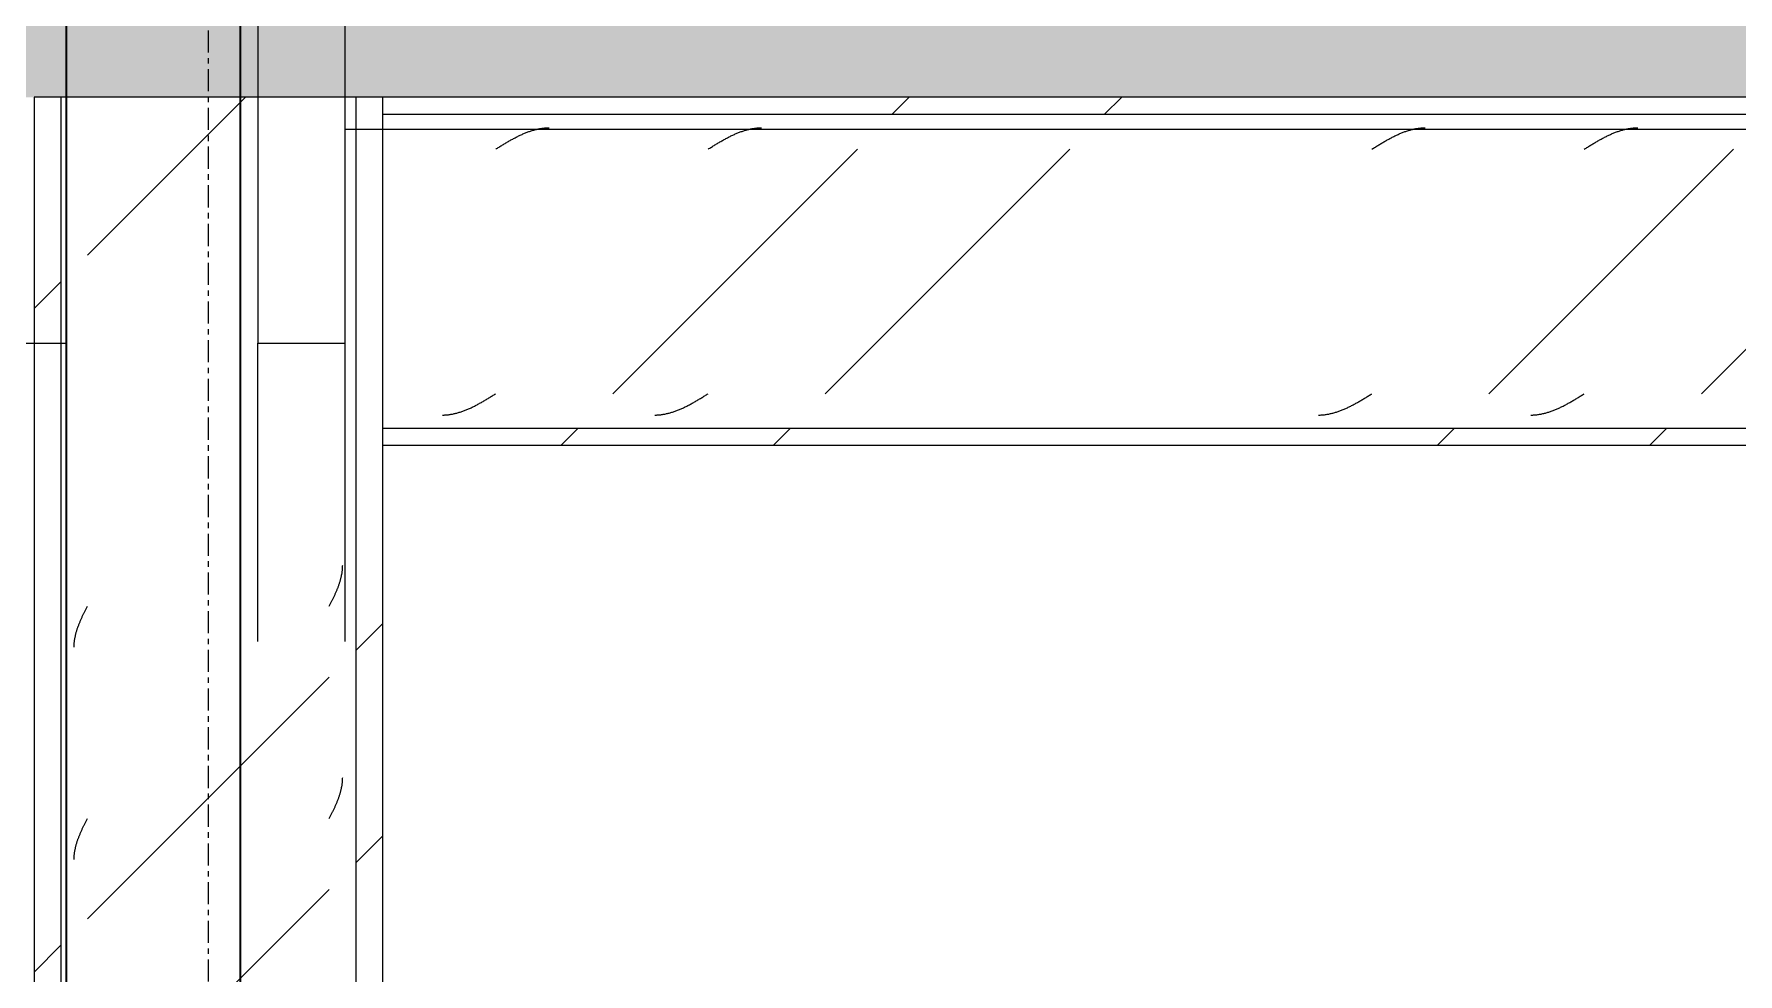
# Model space of a CAD drawing. Header units: centimetres. Extents: x -7221 to 15977, y -285 to 1507.
# Drawn here: x -6460.4 to -6362.7, y 328.5 to 382.5 of the extents above; entities that cross this region are included whole.
import ezdxf

# ---------------------------------------------------------------- set-up
doc = ezdxf.new("R2010")
doc.units = ezdxf.units.CM
doc.linetypes.add('Grid Line', pattern=[2.2225, 1.27, -0.3175, 0.3175, -0.3175])
for name, color, linetype, lineweight in [('A-FLOR-PATT', 7, 'Continuous', 35), ('I-WALL', 7, 'Continuous', 9), ('S-BEAM', 7, 'Continuous', 9), ('S-COLS', 7, 'Continuous', 9), ('S-GRID', 7, 'Continuous', 9), ('S-STRS', 7, 'Continuous', 9)]:
    doc.layers.add(name, color=color, linetype=linetype, lineweight=lineweight)
pattern_1 = [(45, (0, 0), (-25.14472, 25.14472), []), (45, (0, 38.1), (-25.14472, 25.14472), [])]

# ---------------------------------------------------------------- blocks, each defined once
blk = doc.blocks.new('PQ_RVR_ARQ-01_ZZ_ZZ_MO_T_A_rvt-1-Elevación Eje 10')
at = {"layer": 'I-WALL', "color": 254, "lineweight": 35, "true_color": 0xcccccc}
for p, q in [((-6458.598, 398.96), (-6458.598, 94)), ((-6448.598, 94), (-6448.598, 398.96))]:
    blk.add_line(p, q, dxfattribs=at)
at = {"layer": 'S-STRS', "color": 254, "true_color": 0xcccccc}
for p, q in [((-6458.598, 364.746), (-6458.598, 410.816)), ((-6447.598, 410.816), (-6447.598, 364.746)), ((-6442.598, 364.746), (-6442.598, 410.816)), ((-6288.585, 377), (-6442.598, 377)), ((-6463.598, 364.746), (-6458.598, 364.746)), ((-6447.598, 364.746), (-6442.598, 364.746)), ((-6447.598, 347.603), (-6447.598, 364.746)), ((-6442.598, 347.603), (-6442.598, 364.746))]:
    blk.add_line(p, q, dxfattribs=at)
blk = doc.blocks.new('FP_3-Elevación Eje 10')
at = {"layer": 'S-COLS', "color": 9, "true_color": 0xc0c0c0}
for p, q in [((-6442.887, 351.057), (-6442.876, 351.094)), ((-6442.876, 351.094), (-6442.866, 351.131)), ((-6442.866, 351.131), (-6442.855, 351.168)), ((-6442.855, 351.168), (-6442.846, 351.206)), ((-6442.846, 351.206), (-6442.836, 351.243)), ((-6442.836, 351.243), (-6442.827, 351.28)), ((-6442.827, 351.28), (-6442.818, 351.318)), ((-6442.818, 351.318), (-6442.81, 351.355)), ((-6442.81, 351.355), (-6442.802, 351.392)), ((-6442.802, 351.392), (-6442.795, 351.43)), ((-6442.795, 351.43), (-6442.788, 351.467)), ((-6442.788, 351.467), (-6442.781, 351.504)), ((-6442.781, 351.504), (-6442.775, 351.542)), ((-6442.775, 351.542), (-6442.769, 351.579)), ((-6442.769, 351.579), (-6442.764, 351.616)), ((-6442.764, 351.616), (-6442.759, 351.653)), ((-6442.759, 351.653), (-6442.755, 351.691)), ((-6442.755, 351.691), (-6442.751, 351.728)), ((-6442.751, 351.728), (-6442.747, 351.765)), ((-6442.747, 351.765), (-6442.745, 351.803)), ((-6442.745, 351.803), (-6442.742, 351.84)), ((-6442.742, 351.84), (-6442.74, 351.877)), ((-6442.74, 351.877), (-6442.738, 351.915)), ((-6442.738, 351.915), (-6442.737, 351.952)), ((-6442.737, 351.952), (-6442.736, 351.989)), ((-6443.282, 350.087), (-6443.264, 350.124)), ((-6443.264, 350.124), (-6443.246, 350.161)), ((-6443.246, 350.161), (-6443.228, 350.199)), ((-6443.228, 350.199), (-6443.211, 350.236)), ((-6443.211, 350.236), (-6443.193, 350.273)), ((-6443.193, 350.273), (-6443.176, 350.31)), ((-6443.176, 350.31), (-6443.159, 350.348)), ((-6443.159, 350.348), (-6443.142, 350.385)), ((-6443.142, 350.385), (-6443.126, 350.422)), ((-6443.126, 350.422), (-6443.11, 350.46)), ((-6443.11, 350.46), (-6443.094, 350.497)), ((-6443.094, 350.497), (-6443.078, 350.534)), ((-6443.078, 350.534), (-6443.062, 350.572)), ((-6443.062, 350.572), (-6443.047, 350.609)), ((-6443.047, 350.609), (-6443.032, 350.646)), ((-6443.032, 350.646), (-6443.017, 350.683)), ((-6443.017, 350.683), (-6443.003, 350.721)), ((-6443.003, 350.721), (-6442.989, 350.758)), ((-6442.989, 350.758), (-6442.975, 350.795)), ((-6442.975, 350.795), (-6442.961, 350.833)), ((-6442.961, 350.833), (-6442.948, 350.87)), ((-6442.948, 350.87), (-6442.935, 350.907)), ((-6442.935, 350.907), (-6442.923, 350.945)), ((-6442.923, 350.945), (-6442.911, 350.982)), ((-6442.911, 350.982), (-6442.899, 351.019)), ((-6442.899, 351.019), (-6442.887, 351.057)), ((-6443.505, 349.639), (-6443.486, 349.676)), ((-6443.486, 349.676), (-6443.467, 349.714)), ((-6443.467, 349.714), (-6443.448, 349.751)), ((-6443.448, 349.751), (-6443.429, 349.788)), ((-6443.429, 349.788), (-6443.411, 349.825)), ((-6443.411, 349.825), (-6443.392, 349.863)), ((-6443.392, 349.863), (-6443.373, 349.9)), ((-6443.373, 349.9), (-6443.355, 349.937)), ((-6443.355, 349.937), (-6443.336, 349.975)), ((-6443.336, 349.975), (-6443.318, 350.012)), ((-6443.318, 350.012), (-6443.3, 350.049)), ((-6443.3, 350.049), (-6443.282, 350.087)), ((-6442.781, 339.315), (-6442.775, 339.352)), ((-6442.775, 339.352), (-6442.769, 339.389)), ((-6442.769, 339.389), (-6442.764, 339.427)), ((-6442.764, 339.427), (-6442.759, 339.464)), ((-6442.759, 339.464), (-6442.755, 339.501)), ((-6442.755, 339.501), (-6442.751, 339.539)), ((-6442.751, 339.539), (-6442.747, 339.576)), ((-6442.747, 339.576), (-6442.745, 339.613)), ((-6442.745, 339.613), (-6442.742, 339.651)), ((-6442.742, 339.651), (-6442.74, 339.688)), ((-6442.74, 339.688), (-6442.738, 339.725)), ((-6442.738, 339.725), (-6442.737, 339.762)), ((-6442.737, 339.762), (-6442.736, 339.8)), ((-6443.078, 338.345), (-6443.062, 338.382)), ((-6443.062, 338.382), (-6443.047, 338.419)), ((-6443.047, 338.419), (-6443.032, 338.457)), ((-6443.032, 338.457), (-6443.017, 338.494)), ((-6443.017, 338.494), (-6443.003, 338.531)), ((-6443.003, 338.531), (-6442.989, 338.569)), ((-6442.989, 338.569), (-6442.975, 338.606)), ((-6442.975, 338.606), (-6442.961, 338.643)), ((-6442.961, 338.643), (-6442.948, 338.681)), ((-6442.948, 338.681), (-6442.935, 338.718)), ((-6442.935, 338.718), (-6442.923, 338.755)), ((-6442.923, 338.755), (-6442.911, 338.793)), ((-6442.911, 338.793), (-6442.899, 338.83)), ((-6442.899, 338.83), (-6442.887, 338.867)), ((-6442.887, 338.867), (-6442.876, 338.904)), ((-6442.876, 338.904), (-6442.866, 338.942)), ((-6442.866, 338.942), (-6442.855, 338.979)), ((-6442.855, 338.979), (-6442.846, 339.016)), ((-6442.846, 339.016), (-6442.836, 339.054)), ((-6442.836, 339.054), (-6442.827, 339.091)), ((-6442.827, 339.091), (-6442.818, 339.128)), ((-6442.818, 339.128), (-6442.81, 339.166)), ((-6442.81, 339.166), (-6442.802, 339.203)), ((-6442.802, 339.203), (-6442.795, 339.24)), ((-6442.795, 339.24), (-6442.788, 339.277)), ((-6442.788, 339.277), (-6442.781, 339.315)), ((-6443.505, 337.449), (-6443.486, 337.487)), ((-6443.486, 337.487), (-6443.467, 337.524)), ((-6443.467, 337.524), (-6443.448, 337.561)), ((-6443.448, 337.561), (-6443.429, 337.599)), ((-6443.429, 337.599), (-6443.411, 337.636)), ((-6443.411, 337.636), (-6443.392, 337.673)), ((-6443.392, 337.673), (-6443.373, 337.711)), ((-6443.373, 337.711), (-6443.355, 337.748)), ((-6443.355, 337.748), (-6443.336, 337.785)), ((-6443.336, 337.785), (-6443.318, 337.823)), ((-6443.318, 337.823), (-6443.3, 337.86)), ((-6443.3, 337.86), (-6443.282, 337.897)), ((-6443.282, 337.897), (-6443.264, 337.934)), ((-6443.264, 337.934), (-6443.246, 337.972)), ((-6443.246, 337.972), (-6443.228, 338.009)), ((-6443.228, 338.009), (-6443.211, 338.046)), ((-6443.211, 338.046), (-6443.193, 338.084)), ((-6443.193, 338.084), (-6443.176, 338.121)), ((-6443.176, 338.121), (-6443.159, 338.158)), ((-6443.159, 338.158), (-6443.142, 338.196)), ((-6443.142, 338.196), (-6443.126, 338.233)), ((-6443.126, 338.233), (-6443.11, 338.27)), ((-6443.11, 338.27), (-6443.094, 338.308)), ((-6443.094, 338.308), (-6443.078, 338.345))]:
    blk.add_line(p, q, dxfattribs=at)
blk = doc.blocks.new('FP_4-Elevación Eje 10')
at = {"layer": 'S-COLS', "color": 9, "true_color": 0xc0c0c0}
for p, q in [((-6457.644, 349.117), (-6457.626, 349.154)), ((-6457.626, 349.154), (-6457.608, 349.191)), ((-6457.608, 349.191), (-6457.59, 349.229)), ((-6457.59, 349.229), (-6457.572, 349.266)), ((-6457.572, 349.266), (-6457.553, 349.303)), ((-6457.553, 349.303), (-6457.535, 349.34)), ((-6457.535, 349.34), (-6457.516, 349.378)), ((-6457.516, 349.378), (-6457.498, 349.415)), ((-6457.498, 349.415), (-6457.479, 349.452)), ((-6457.479, 349.452), (-6457.46, 349.49)), ((-6457.46, 349.49), (-6457.441, 349.527)), ((-6457.441, 349.527), (-6457.422, 349.564)), ((-6457.422, 349.564), (-6457.404, 349.602)), ((-6457.404, 349.602), (-6457.385, 349.639)), ((-6458.034, 348.109), (-6458.024, 348.147)), ((-6458.024, 348.147), (-6458.013, 348.184)), ((-6458.013, 348.184), (-6458.002, 348.221)), ((-6458.002, 348.221), (-6457.991, 348.259)), ((-6457.991, 348.259), (-6457.979, 348.296)), ((-6457.979, 348.296), (-6457.967, 348.333)), ((-6457.967, 348.333), (-6457.954, 348.37)), ((-6457.954, 348.37), (-6457.941, 348.408)), ((-6457.941, 348.408), (-6457.928, 348.445)), ((-6457.928, 348.445), (-6457.915, 348.482)), ((-6457.915, 348.482), (-6457.901, 348.52)), ((-6457.901, 348.52), (-6457.887, 348.557)), ((-6457.887, 348.557), (-6457.872, 348.594)), ((-6457.872, 348.594), (-6457.858, 348.632)), ((-6457.858, 348.632), (-6457.843, 348.669)), ((-6457.843, 348.669), (-6457.827, 348.706)), ((-6457.827, 348.706), (-6457.812, 348.744)), ((-6457.812, 348.744), (-6457.796, 348.781)), ((-6457.796, 348.781), (-6457.78, 348.818)), ((-6457.78, 348.818), (-6457.764, 348.855)), ((-6457.764, 348.855), (-6457.747, 348.893)), ((-6457.747, 348.893), (-6457.73, 348.93)), ((-6457.73, 348.93), (-6457.713, 348.967)), ((-6457.713, 348.967), (-6457.696, 349.005)), ((-6457.696, 349.005), (-6457.679, 349.042)), ((-6457.679, 349.042), (-6457.661, 349.079)), ((-6457.661, 349.079), (-6457.644, 349.117)), ((-6458.153, 347.289), (-6458.152, 347.326)), ((-6458.152, 347.326), (-6458.151, 347.363)), ((-6458.151, 347.363), (-6458.15, 347.401)), ((-6458.15, 347.401), (-6458.148, 347.438)), ((-6458.148, 347.438), (-6458.145, 347.475)), ((-6458.145, 347.475), (-6458.142, 347.512)), ((-6458.142, 347.512), (-6458.139, 347.55)), ((-6458.139, 347.55), (-6458.135, 347.587)), ((-6458.135, 347.587), (-6458.13, 347.624)), ((-6458.13, 347.624), (-6458.125, 347.662)), ((-6458.125, 347.662), (-6458.12, 347.699)), ((-6458.12, 347.699), (-6458.115, 347.736)), ((-6458.115, 347.736), (-6458.108, 347.774)), ((-6458.108, 347.774), (-6458.102, 347.811)), ((-6458.102, 347.811), (-6458.095, 347.848)), ((-6458.095, 347.848), (-6458.087, 347.886)), ((-6458.087, 347.886), (-6458.08, 347.923)), ((-6458.08, 347.923), (-6458.071, 347.96)), ((-6458.071, 347.96), (-6458.063, 347.997)), ((-6458.063, 347.997), (-6458.053, 348.035)), ((-6458.053, 348.035), (-6458.044, 348.072)), ((-6458.044, 348.072), (-6458.034, 348.109)), ((-6457.422, 337.375), (-6457.404, 337.412)), ((-6457.404, 337.412), (-6457.385, 337.449)), ((-6457.887, 336.368), (-6457.872, 336.405)), ((-6457.872, 336.405), (-6457.858, 336.442)), ((-6457.858, 336.442), (-6457.843, 336.48)), ((-6457.843, 336.48), (-6457.827, 336.517)), ((-6457.827, 336.517), (-6457.812, 336.554)), ((-6457.812, 336.554), (-6457.796, 336.591)), ((-6457.796, 336.591), (-6457.78, 336.629)), ((-6457.78, 336.629), (-6457.764, 336.666)), ((-6457.764, 336.666), (-6457.747, 336.703)), ((-6457.747, 336.703), (-6457.73, 336.741)), ((-6457.73, 336.741), (-6457.713, 336.778)), ((-6457.713, 336.778), (-6457.696, 336.815)), ((-6457.696, 336.815), (-6457.679, 336.853)), ((-6457.679, 336.853), (-6457.661, 336.89)), ((-6457.661, 336.89), (-6457.644, 336.927)), ((-6457.644, 336.927), (-6457.626, 336.964)), ((-6457.626, 336.964), (-6457.608, 337.002)), ((-6457.608, 337.002), (-6457.59, 337.039)), ((-6457.59, 337.039), (-6457.572, 337.076)), ((-6457.572, 337.076), (-6457.553, 337.114)), ((-6457.553, 337.114), (-6457.535, 337.151)), ((-6457.535, 337.151), (-6457.516, 337.188)), ((-6457.516, 337.188), (-6457.498, 337.226)), ((-6457.498, 337.226), (-6457.479, 337.263)), ((-6457.479, 337.263), (-6457.46, 337.3)), ((-6457.46, 337.3), (-6457.441, 337.338)), ((-6457.441, 337.338), (-6457.422, 337.375)), ((-6458.135, 335.398), (-6458.13, 335.435)), ((-6458.13, 335.435), (-6458.125, 335.472)), ((-6458.125, 335.472), (-6458.12, 335.51)), ((-6458.12, 335.51), (-6458.115, 335.547)), ((-6458.115, 335.547), (-6458.108, 335.584)), ((-6458.108, 335.584), (-6458.102, 335.621)), ((-6458.102, 335.621), (-6458.095, 335.659)), ((-6458.095, 335.659), (-6458.087, 335.696)), ((-6458.087, 335.696), (-6458.08, 335.733)), ((-6458.08, 335.733), (-6458.071, 335.771)), ((-6458.071, 335.771), (-6458.063, 335.808)), ((-6458.063, 335.808), (-6458.053, 335.845)), ((-6458.053, 335.845), (-6458.044, 335.883)), ((-6458.044, 335.883), (-6458.034, 335.92)), ((-6458.034, 335.92), (-6458.024, 335.957)), ((-6458.024, 335.957), (-6458.013, 335.995)), ((-6458.013, 335.995), (-6458.002, 336.032)), ((-6458.002, 336.032), (-6457.991, 336.069)), ((-6457.991, 336.069), (-6457.979, 336.106)), ((-6457.979, 336.106), (-6457.967, 336.144)), ((-6457.967, 336.144), (-6457.954, 336.181)), ((-6457.954, 336.181), (-6457.941, 336.218)), ((-6457.941, 336.218), (-6457.928, 336.256)), ((-6457.928, 336.256), (-6457.915, 336.293)), ((-6457.915, 336.293), (-6457.901, 336.33)), ((-6457.901, 336.33), (-6457.887, 336.368)), ((-6458.153, 335.099), (-6458.152, 335.136)), ((-6458.152, 335.136), (-6458.151, 335.174)), ((-6458.151, 335.174), (-6458.15, 335.211)), ((-6458.15, 335.211), (-6458.148, 335.248)), ((-6458.148, 335.248), (-6458.145, 335.286)), ((-6458.145, 335.286), (-6458.142, 335.323)), ((-6458.142, 335.323), (-6458.139, 335.36)), ((-6458.139, 335.36), (-6458.135, 335.398))]:
    blk.add_line(p, q, dxfattribs=at)
blk = doc.blocks.new('UC-Perfil universal-Pilar - 200 x 200-1743406-Elevación Eje 10')
at = {"layer": 'S-COLS', "true_color": 0xc0c0c0}
h = blk.add_hatch(dxfattribs=at)
h.set_pattern_fill('FP_2', color=9, style=0, pattern_type=2)
h.set_pattern_definition(pattern_1)
h.paths.add_polyline_path([(-6458.905, 94), (-6458.905, 378.859), (-6460.445, 378.859), (-6460.445, 94)])
h = blk.add_hatch(dxfattribs=at)
h.set_pattern_fill('FP_2', color=9, style=0, pattern_type=2)
h.set_pattern_definition(pattern_1)
h.paths.add_polyline_path([(-6443.505, 94), (-6443.505, 378.859), (-6457.385, 378.859), (-6457.385, 94)])
h = blk.add_hatch(dxfattribs=at)
h.set_pattern_fill('FP_2', color=9, style=0, pattern_type=2)
h.set_pattern_definition(pattern_1)
h.paths.add_polyline_path([(-6440.445, 94), (-6440.445, 378.859), (-6441.985, 378.859), (-6441.985, 94)])
at = {"layer": 'S-COLS'}
for p, q in [((-6460.445, 378.859), (-6460.445, 94)), ((-6458.905, 378.859), (-6460.445, 378.859)), ((-6458.905, 378.859), (-6458.905, 94)), ((-6457.385, 378.859), (-6458.905, 378.859)), ((-6443.505, 378.859), (-6457.385, 378.859)), ((-6441.985, 378.859), (-6443.505, 378.859)), ((-6441.985, 378.859), (-6441.985, 94)), ((-6440.445, 378.859), (-6441.985, 378.859)), ((-6440.445, 378.859), (-6440.445, 94))]:
    blk.add_line(p, q, dxfattribs=at)
for name in ['FP_3-Elevación Eje 10', 'FP_4-Elevación Eje 10']:
    blk.add_blockref(name, (0, 0), dxfattribs=at)
blk = doc.blocks.new('FP_8-Elevación Eje 10')
at = {"layer": 'S-BEAM', "color": 9, "true_color": 0xc0c0c0}
for p, q in [((-6434, 361.809), (-6433.951, 361.839)), ((-6421.81, 361.809), (-6421.762, 361.839)), ((-6383.71, 361.809), (-6383.662, 361.839)), ((-6371.521, 361.809), (-6371.472, 361.839)), ((-6435.798, 360.852), (-6435.749, 360.87)), ((-6435.749, 360.87), (-6435.7, 360.889)), ((-6435.7, 360.889), (-6435.652, 360.909)), ((-6435.652, 360.909), (-6435.603, 360.929)), ((-6435.603, 360.929), (-6435.555, 360.949)), ((-6435.555, 360.949), (-6435.506, 360.97)), ((-6435.506, 360.97), (-6435.457, 360.992)), ((-6435.457, 360.992), (-6435.409, 361.014)), ((-6435.409, 361.014), (-6435.36, 361.036)), ((-6435.36, 361.036), (-6435.312, 361.059)), ((-6435.312, 361.059), (-6435.263, 361.083)), ((-6435.263, 361.083), (-6435.214, 361.107)), ((-6435.214, 361.107), (-6435.166, 361.131)), ((-6435.166, 361.131), (-6435.117, 361.156)), ((-6435.117, 361.156), (-6435.069, 361.182)), ((-6435.069, 361.182), (-6435.02, 361.207)), ((-6435.02, 361.207), (-6434.972, 361.233)), ((-6434.972, 361.233), (-6434.923, 361.26)), ((-6434.923, 361.26), (-6434.874, 361.286)), ((-6434.874, 361.286), (-6434.826, 361.314)), ((-6434.826, 361.314), (-6434.777, 361.341)), ((-6434.777, 361.341), (-6434.729, 361.369)), ((-6434.729, 361.369), (-6434.68, 361.397)), ((-6434.68, 361.397), (-6434.631, 361.425)), ((-6434.631, 361.425), (-6434.583, 361.453)), ((-6434.583, 361.453), (-6434.534, 361.482)), ((-6434.534, 361.482), (-6434.486, 361.511)), ((-6434.486, 361.511), (-6434.437, 361.54)), ((-6434.437, 361.54), (-6434.388, 361.57)), ((-6434.388, 361.57), (-6434.34, 361.599)), ((-6434.34, 361.599), (-6434.291, 361.629)), ((-6434.291, 361.629), (-6434.243, 361.659)), ((-6434.243, 361.659), (-6434.194, 361.688)), ((-6434.194, 361.688), (-6434.145, 361.718)), ((-6434.145, 361.718), (-6434.097, 361.748)), ((-6434.097, 361.748), (-6434.048, 361.779)), ((-6434.048, 361.779), (-6434, 361.809)), ((-6423.608, 360.852), (-6423.56, 360.87)), ((-6423.56, 360.87), (-6423.511, 360.889)), ((-6423.511, 360.889), (-6423.462, 360.909)), ((-6423.462, 360.909), (-6423.414, 360.929)), ((-6423.414, 360.929), (-6423.365, 360.949)), ((-6423.365, 360.949), (-6423.317, 360.97)), ((-6423.317, 360.97), (-6423.268, 360.992)), ((-6423.268, 360.992), (-6423.219, 361.014)), ((-6423.219, 361.014), (-6423.171, 361.036)), ((-6423.171, 361.036), (-6423.122, 361.059)), ((-6423.122, 361.059), (-6423.074, 361.083)), ((-6423.074, 361.083), (-6423.025, 361.107)), ((-6423.025, 361.107), (-6422.976, 361.131)), ((-6422.976, 361.131), (-6422.928, 361.156)), ((-6422.928, 361.156), (-6422.879, 361.182)), ((-6422.879, 361.182), (-6422.831, 361.207)), ((-6422.831, 361.207), (-6422.782, 361.233)), ((-6422.782, 361.233), (-6422.733, 361.26)), ((-6422.733, 361.26), (-6422.685, 361.286)), ((-6422.685, 361.286), (-6422.636, 361.314)), ((-6422.636, 361.314), (-6422.588, 361.341)), ((-6422.588, 361.341), (-6422.539, 361.369)), ((-6422.539, 361.369), (-6422.49, 361.397)), ((-6422.49, 361.397), (-6422.442, 361.425)), ((-6422.442, 361.425), (-6422.393, 361.453)), ((-6422.393, 361.453), (-6422.345, 361.482)), ((-6422.345, 361.482), (-6422.296, 361.511)), ((-6422.296, 361.511), (-6422.248, 361.54)), ((-6422.248, 361.54), (-6422.199, 361.57)), ((-6422.199, 361.57), (-6422.15, 361.599)), ((-6422.15, 361.599), (-6422.102, 361.629)), ((-6422.102, 361.629), (-6422.053, 361.659)), ((-6422.053, 361.659), (-6422.005, 361.688)), ((-6422.005, 361.688), (-6421.956, 361.718)), ((-6421.956, 361.718), (-6421.907, 361.748)), ((-6421.907, 361.748), (-6421.859, 361.779)), ((-6421.859, 361.779), (-6421.81, 361.809)), ((-6385.508, 360.852), (-6385.46, 360.87)), ((-6385.46, 360.87), (-6385.411, 360.889)), ((-6385.411, 360.889), (-6385.362, 360.909)), ((-6385.362, 360.909), (-6385.314, 360.929)), ((-6385.314, 360.929), (-6385.265, 360.949)), ((-6385.265, 360.949), (-6385.217, 360.97)), ((-6385.217, 360.97), (-6385.168, 360.992)), ((-6385.168, 360.992), (-6385.119, 361.014)), ((-6385.119, 361.014), (-6385.071, 361.036)), ((-6385.071, 361.036), (-6385.022, 361.059)), ((-6385.022, 361.059), (-6384.974, 361.083)), ((-6384.974, 361.083), (-6384.925, 361.107)), ((-6384.925, 361.107), (-6384.876, 361.131)), ((-6384.876, 361.131), (-6384.828, 361.156)), ((-6384.828, 361.156), (-6384.779, 361.182)), ((-6384.779, 361.182), (-6384.731, 361.207)), ((-6384.731, 361.207), (-6384.682, 361.233)), ((-6384.682, 361.233), (-6384.633, 361.26)), ((-6384.633, 361.26), (-6384.585, 361.286)), ((-6384.585, 361.286), (-6384.536, 361.314)), ((-6384.536, 361.314), (-6384.488, 361.341)), ((-6384.488, 361.341), (-6384.439, 361.369)), ((-6384.439, 361.369), (-6384.39, 361.397)), ((-6384.39, 361.397), (-6384.342, 361.425)), ((-6384.342, 361.425), (-6384.293, 361.453)), ((-6384.293, 361.453), (-6384.245, 361.482)), ((-6384.245, 361.482), (-6384.196, 361.511)), ((-6384.196, 361.511), (-6384.148, 361.54)), ((-6384.148, 361.54), (-6384.099, 361.57)), ((-6384.099, 361.57), (-6384.05, 361.599)), ((-6384.05, 361.599), (-6384.002, 361.629)), ((-6384.002, 361.629), (-6383.953, 361.659)), ((-6383.953, 361.659), (-6383.905, 361.688)), ((-6383.905, 361.688), (-6383.856, 361.718)), ((-6383.856, 361.718), (-6383.807, 361.748)), ((-6383.807, 361.748), (-6383.759, 361.779)), ((-6383.759, 361.779), (-6383.71, 361.809)), ((-6373.319, 360.852), (-6373.27, 360.87)), ((-6373.27, 360.87), (-6373.222, 360.889)), ((-6373.222, 360.889), (-6373.173, 360.909)), ((-6373.173, 360.909), (-6373.124, 360.929)), ((-6373.124, 360.929), (-6373.076, 360.949)), ((-6373.076, 360.949), (-6373.027, 360.97)), ((-6373.027, 360.97), (-6372.979, 360.992)), ((-6372.979, 360.992), (-6372.93, 361.014)), ((-6372.93, 361.014), (-6372.881, 361.036)), ((-6372.881, 361.036), (-6372.833, 361.059)), ((-6372.833, 361.059), (-6372.784, 361.083)), ((-6372.784, 361.083), (-6372.736, 361.107)), ((-6372.736, 361.107), (-6372.687, 361.131)), ((-6372.687, 361.131), (-6372.638, 361.156)), ((-6372.638, 361.156), (-6372.59, 361.182)), ((-6372.59, 361.182), (-6372.541, 361.207)), ((-6372.541, 361.207), (-6372.493, 361.233)), ((-6372.493, 361.233), (-6372.444, 361.26)), ((-6372.444, 361.26), (-6372.395, 361.286)), ((-6372.395, 361.286), (-6372.347, 361.314)), ((-6372.347, 361.314), (-6372.298, 361.341)), ((-6372.298, 361.341), (-6372.25, 361.369)), ((-6372.25, 361.369), (-6372.201, 361.397)), ((-6372.201, 361.397), (-6372.152, 361.425)), ((-6372.152, 361.425), (-6372.104, 361.453)), ((-6372.104, 361.453), (-6372.055, 361.482)), ((-6372.055, 361.482), (-6372.007, 361.511)), ((-6372.007, 361.511), (-6371.958, 361.54)), ((-6371.958, 361.54), (-6371.909, 361.57)), ((-6371.909, 361.57), (-6371.861, 361.599)), ((-6371.861, 361.599), (-6371.812, 361.629)), ((-6371.812, 361.629), (-6371.764, 361.659)), ((-6371.764, 361.659), (-6371.715, 361.688)), ((-6371.715, 361.688), (-6371.666, 361.718)), ((-6371.666, 361.718), (-6371.618, 361.748)), ((-6371.618, 361.748), (-6371.569, 361.779)), ((-6371.569, 361.779), (-6371.521, 361.809)), ((-6437.013, 360.611), (-6436.964, 360.612)), ((-6436.964, 360.612), (-6436.915, 360.614)), ((-6436.915, 360.614), (-6436.867, 360.616)), ((-6436.867, 360.616), (-6436.818, 360.619)), ((-6436.818, 360.619), (-6436.77, 360.624)), ((-6436.77, 360.624), (-6436.721, 360.628)), ((-6436.721, 360.628), (-6436.672, 360.634)), ((-6436.672, 360.634), (-6436.624, 360.64)), ((-6436.624, 360.64), (-6436.575, 360.647)), ((-6436.575, 360.647), (-6436.527, 360.655)), ((-6436.527, 360.655), (-6436.478, 360.663)), ((-6436.478, 360.663), (-6436.429, 360.672)), ((-6436.429, 360.672), (-6436.381, 360.682)), ((-6436.381, 360.682), (-6436.332, 360.693)), ((-6436.332, 360.693), (-6436.284, 360.704)), ((-6436.284, 360.704), (-6436.235, 360.716)), ((-6436.235, 360.716), (-6436.186, 360.728)), ((-6436.186, 360.728), (-6436.138, 360.741)), ((-6436.138, 360.741), (-6436.089, 360.755)), ((-6436.089, 360.755), (-6436.041, 360.77)), ((-6436.041, 360.77), (-6435.992, 360.785)), ((-6435.992, 360.785), (-6435.943, 360.801)), ((-6435.943, 360.801), (-6435.895, 360.817)), ((-6435.895, 360.817), (-6435.846, 360.834)), ((-6435.846, 360.834), (-6435.798, 360.852)), ((-6424.823, 360.611), (-6424.775, 360.612)), ((-6424.775, 360.612), (-6424.726, 360.614)), ((-6424.726, 360.614), (-6424.677, 360.616)), ((-6424.677, 360.616), (-6424.629, 360.619)), ((-6424.629, 360.619), (-6424.58, 360.624)), ((-6424.58, 360.624), (-6424.532, 360.628)), ((-6424.532, 360.628), (-6424.483, 360.634)), ((-6424.483, 360.634), (-6424.434, 360.64)), ((-6424.434, 360.64), (-6424.386, 360.647)), ((-6424.386, 360.647), (-6424.337, 360.655)), ((-6424.337, 360.655), (-6424.289, 360.663)), ((-6424.289, 360.663), (-6424.24, 360.672)), ((-6424.24, 360.672), (-6424.191, 360.682)), ((-6424.191, 360.682), (-6424.143, 360.693)), ((-6424.143, 360.693), (-6424.094, 360.704)), ((-6424.094, 360.704), (-6424.046, 360.716)), ((-6424.046, 360.716), (-6423.997, 360.728)), ((-6423.997, 360.728), (-6423.948, 360.741)), ((-6423.948, 360.741), (-6423.9, 360.755)), ((-6423.9, 360.755), (-6423.851, 360.77)), ((-6423.851, 360.77), (-6423.803, 360.785)), ((-6423.803, 360.785), (-6423.754, 360.801)), ((-6423.754, 360.801), (-6423.705, 360.817)), ((-6423.705, 360.817), (-6423.657, 360.834)), ((-6423.657, 360.834), (-6423.608, 360.852)), ((-6386.723, 360.611), (-6386.675, 360.612)), ((-6386.675, 360.612), (-6386.626, 360.614)), ((-6386.626, 360.614), (-6386.577, 360.616)), ((-6386.577, 360.616), (-6386.529, 360.619)), ((-6386.529, 360.619), (-6386.48, 360.624)), ((-6386.48, 360.624), (-6386.432, 360.628)), ((-6386.432, 360.628), (-6386.383, 360.634)), ((-6386.383, 360.634), (-6386.334, 360.64)), ((-6386.334, 360.64), (-6386.286, 360.647)), ((-6386.286, 360.647), (-6386.237, 360.655)), ((-6386.237, 360.655), (-6386.189, 360.663)), ((-6386.189, 360.663), (-6386.14, 360.672)), ((-6386.14, 360.672), (-6386.091, 360.682)), ((-6386.091, 360.682), (-6386.043, 360.693)), ((-6386.043, 360.693), (-6385.994, 360.704)), ((-6385.994, 360.704), (-6385.946, 360.716)), ((-6385.946, 360.716), (-6385.897, 360.728)), ((-6385.897, 360.728), (-6385.848, 360.741)), ((-6385.848, 360.741), (-6385.8, 360.755)), ((-6385.8, 360.755), (-6385.751, 360.77)), ((-6385.751, 360.77), (-6385.703, 360.785)), ((-6385.703, 360.785), (-6385.654, 360.801)), ((-6385.654, 360.801), (-6385.605, 360.817)), ((-6385.605, 360.817), (-6385.557, 360.834)), ((-6385.557, 360.834), (-6385.508, 360.852)), ((-6374.534, 360.611), (-6374.485, 360.612)), ((-6374.485, 360.612), (-6374.436, 360.614)), ((-6374.436, 360.614), (-6374.388, 360.616)), ((-6374.388, 360.616), (-6374.339, 360.619)), ((-6374.339, 360.619), (-6374.291, 360.624)), ((-6374.291, 360.624), (-6374.242, 360.628)), ((-6374.242, 360.628), (-6374.194, 360.634)), ((-6374.194, 360.634), (-6374.145, 360.64)), ((-6374.145, 360.64), (-6374.096, 360.647)), ((-6374.096, 360.647), (-6374.048, 360.655)), ((-6374.048, 360.655), (-6373.999, 360.663)), ((-6373.999, 360.663), (-6373.951, 360.672)), ((-6373.951, 360.672), (-6373.902, 360.682)), ((-6373.902, 360.682), (-6373.853, 360.693)), ((-6373.853, 360.693), (-6373.805, 360.704)), ((-6373.805, 360.704), (-6373.756, 360.716)), ((-6373.756, 360.716), (-6373.708, 360.728)), ((-6373.708, 360.728), (-6373.659, 360.741)), ((-6373.659, 360.741), (-6373.61, 360.755)), ((-6373.61, 360.755), (-6373.562, 360.77)), ((-6373.562, 360.77), (-6373.513, 360.785)), ((-6373.513, 360.785), (-6373.465, 360.801)), ((-6373.465, 360.801), (-6373.416, 360.817)), ((-6373.416, 360.817), (-6373.367, 360.834)), ((-6373.367, 360.834), (-6373.319, 360.852))]:
    blk.add_line(p, q, dxfattribs=at)
blk = doc.blocks.new('FP_9-Elevación Eje 10')
at = {"layer": 'S-BEAM', "color": 9, "true_color": 0xc0c0c0}
for p, q in [((-6432.93, 376.484), (-6432.881, 376.51)), ((-6432.881, 376.51), (-6432.833, 376.536)), ((-6432.833, 376.536), (-6432.784, 376.561)), ((-6432.784, 376.561), (-6432.736, 376.586)), ((-6432.736, 376.586), (-6432.687, 376.611)), ((-6432.687, 376.611), (-6432.638, 376.635)), ((-6432.638, 376.635), (-6432.59, 376.658)), ((-6432.59, 376.658), (-6432.541, 376.681)), ((-6432.541, 376.681), (-6432.493, 376.704)), ((-6432.493, 376.704), (-6432.444, 376.726)), ((-6432.444, 376.726), (-6432.395, 376.748)), ((-6432.395, 376.748), (-6432.347, 376.769)), ((-6432.347, 376.769), (-6432.298, 376.789)), ((-6432.298, 376.789), (-6432.25, 376.809)), ((-6432.25, 376.809), (-6432.201, 376.829)), ((-6432.201, 376.829), (-6432.152, 376.847)), ((-6432.152, 376.847), (-6432.104, 376.866)), ((-6432.104, 376.866), (-6432.055, 376.883)), ((-6432.055, 376.883), (-6432.007, 376.9)), ((-6432.007, 376.9), (-6431.958, 376.917)), ((-6431.958, 376.917), (-6431.909, 376.933)), ((-6431.909, 376.933), (-6431.861, 376.948)), ((-6431.861, 376.948), (-6431.812, 376.962)), ((-6431.812, 376.962), (-6431.764, 376.976)), ((-6431.764, 376.976), (-6431.715, 376.989)), ((-6431.715, 376.989), (-6431.666, 377.002)), ((-6431.666, 377.002), (-6431.618, 377.014)), ((-6431.618, 377.014), (-6431.569, 377.025)), ((-6431.569, 377.025), (-6431.521, 377.036)), ((-6431.521, 377.036), (-6431.472, 377.045)), ((-6431.472, 377.045), (-6431.423, 377.054)), ((-6431.423, 377.054), (-6431.375, 377.063)), ((-6431.375, 377.063), (-6431.326, 377.071)), ((-6431.326, 377.071), (-6431.278, 377.078)), ((-6431.278, 377.078), (-6431.229, 377.084)), ((-6431.229, 377.084), (-6431.18, 377.089)), ((-6431.18, 377.089), (-6431.132, 377.094)), ((-6431.132, 377.094), (-6431.083, 377.098)), ((-6431.083, 377.098), (-6431.035, 377.101)), ((-6431.035, 377.101), (-6430.986, 377.104)), ((-6430.986, 377.104), (-6430.937, 377.106)), ((-6430.937, 377.106), (-6430.889, 377.107)), ((-6420.741, 376.484), (-6420.692, 376.51)), ((-6420.692, 376.51), (-6420.643, 376.536)), ((-6420.643, 376.536), (-6420.595, 376.561)), ((-6420.595, 376.561), (-6420.546, 376.586)), ((-6420.546, 376.586), (-6420.498, 376.611)), ((-6420.498, 376.611), (-6420.449, 376.635)), ((-6420.449, 376.635), (-6420.4, 376.658)), ((-6420.4, 376.658), (-6420.352, 376.681)), ((-6420.352, 376.681), (-6420.303, 376.704)), ((-6420.303, 376.704), (-6420.255, 376.726)), ((-6420.255, 376.726), (-6420.206, 376.748)), ((-6420.206, 376.748), (-6420.157, 376.769)), ((-6420.157, 376.769), (-6420.109, 376.789)), ((-6420.109, 376.789), (-6420.06, 376.809)), ((-6420.06, 376.809), (-6420.012, 376.829)), ((-6420.012, 376.829), (-6419.963, 376.847)), ((-6419.963, 376.847), (-6419.914, 376.866)), ((-6419.914, 376.866), (-6419.866, 376.883)), ((-6419.866, 376.883), (-6419.817, 376.9)), ((-6419.817, 376.9), (-6419.769, 376.917)), ((-6419.769, 376.917), (-6419.72, 376.933)), ((-6419.72, 376.933), (-6419.671, 376.948)), ((-6419.671, 376.948), (-6419.623, 376.962)), ((-6419.623, 376.962), (-6419.574, 376.976)), ((-6419.574, 376.976), (-6419.526, 376.989)), ((-6419.526, 376.989), (-6419.477, 377.002)), ((-6419.477, 377.002), (-6419.428, 377.014)), ((-6419.428, 377.014), (-6419.38, 377.025)), ((-6419.38, 377.025), (-6419.331, 377.036)), ((-6419.331, 377.036), (-6419.283, 377.045)), ((-6419.283, 377.045), (-6419.234, 377.054)), ((-6419.234, 377.054), (-6419.185, 377.063)), ((-6419.185, 377.063), (-6419.137, 377.071)), ((-6419.137, 377.071), (-6419.088, 377.078)), ((-6419.088, 377.078), (-6419.04, 377.084)), ((-6419.04, 377.084), (-6418.991, 377.089)), ((-6418.991, 377.089), (-6418.942, 377.094)), ((-6418.942, 377.094), (-6418.894, 377.098)), ((-6418.894, 377.098), (-6418.845, 377.101)), ((-6418.845, 377.101), (-6418.797, 377.104)), ((-6418.797, 377.104), (-6418.748, 377.106)), ((-6418.748, 377.106), (-6418.699, 377.107)), ((-6382.641, 376.484), (-6382.592, 376.51)), ((-6382.592, 376.51), (-6382.543, 376.536)), ((-6382.543, 376.536), (-6382.495, 376.561)), ((-6382.495, 376.561), (-6382.446, 376.586)), ((-6382.446, 376.586), (-6382.398, 376.611)), ((-6382.398, 376.611), (-6382.349, 376.635)), ((-6382.349, 376.635), (-6382.3, 376.658)), ((-6382.3, 376.658), (-6382.252, 376.681)), ((-6382.252, 376.681), (-6382.203, 376.704)), ((-6382.203, 376.704), (-6382.155, 376.726)), ((-6382.155, 376.726), (-6382.106, 376.748)), ((-6382.106, 376.748), (-6382.057, 376.769)), ((-6382.057, 376.769), (-6382.009, 376.789)), ((-6382.009, 376.789), (-6381.96, 376.809)), ((-6381.96, 376.809), (-6381.912, 376.829)), ((-6381.912, 376.829), (-6381.863, 376.847)), ((-6381.863, 376.847), (-6381.814, 376.866)), ((-6381.814, 376.866), (-6381.766, 376.883)), ((-6381.766, 376.883), (-6381.717, 376.9)), ((-6381.717, 376.9), (-6381.669, 376.917)), ((-6381.669, 376.917), (-6381.62, 376.933)), ((-6381.62, 376.933), (-6381.571, 376.948)), ((-6381.571, 376.948), (-6381.523, 376.962)), ((-6381.523, 376.962), (-6381.474, 376.976)), ((-6381.474, 376.976), (-6381.426, 376.989)), ((-6381.426, 376.989), (-6381.377, 377.002)), ((-6381.377, 377.002), (-6381.328, 377.014)), ((-6381.328, 377.014), (-6381.28, 377.025)), ((-6381.28, 377.025), (-6381.231, 377.036)), ((-6381.231, 377.036), (-6381.183, 377.045)), ((-6381.183, 377.045), (-6381.134, 377.054)), ((-6381.134, 377.054), (-6381.085, 377.063)), ((-6381.085, 377.063), (-6381.037, 377.071)), ((-6381.037, 377.071), (-6380.988, 377.078)), ((-6380.988, 377.078), (-6380.94, 377.084)), ((-6380.94, 377.084), (-6380.891, 377.089)), ((-6380.891, 377.089), (-6380.842, 377.094)), ((-6380.842, 377.094), (-6380.794, 377.098)), ((-6380.794, 377.098), (-6380.745, 377.101)), ((-6380.745, 377.101), (-6380.697, 377.104)), ((-6380.697, 377.104), (-6380.648, 377.106)), ((-6380.648, 377.106), (-6380.599, 377.107)), ((-6370.451, 376.484), (-6370.402, 376.51)), ((-6370.402, 376.51), (-6370.354, 376.536)), ((-6370.354, 376.536), (-6370.305, 376.561)), ((-6370.305, 376.561), (-6370.257, 376.586)), ((-6370.257, 376.586), (-6370.208, 376.611)), ((-6370.208, 376.611), (-6370.16, 376.635)), ((-6370.16, 376.635), (-6370.111, 376.658)), ((-6370.111, 376.658), (-6370.062, 376.681)), ((-6370.062, 376.681), (-6370.014, 376.704)), ((-6370.014, 376.704), (-6369.965, 376.726)), ((-6369.965, 376.726), (-6369.917, 376.748)), ((-6369.917, 376.748), (-6369.868, 376.769)), ((-6369.868, 376.769), (-6369.819, 376.789)), ((-6369.819, 376.789), (-6369.771, 376.809)), ((-6369.771, 376.809), (-6369.722, 376.829)), ((-6369.722, 376.829), (-6369.674, 376.847)), ((-6369.674, 376.847), (-6369.625, 376.866)), ((-6369.625, 376.866), (-6369.576, 376.883)), ((-6369.576, 376.883), (-6369.528, 376.9)), ((-6369.528, 376.9), (-6369.479, 376.917)), ((-6369.479, 376.917), (-6369.431, 376.933)), ((-6369.431, 376.933), (-6369.382, 376.948)), ((-6369.382, 376.948), (-6369.333, 376.962)), ((-6369.333, 376.962), (-6369.285, 376.976)), ((-6369.285, 376.976), (-6369.236, 376.989)), ((-6369.236, 376.989), (-6369.188, 377.002)), ((-6369.188, 377.002), (-6369.139, 377.014)), ((-6369.139, 377.014), (-6369.09, 377.025)), ((-6369.09, 377.025), (-6369.042, 377.036)), ((-6369.042, 377.036), (-6368.993, 377.045)), ((-6368.993, 377.045), (-6368.945, 377.054)), ((-6368.945, 377.054), (-6368.896, 377.063)), ((-6368.896, 377.063), (-6368.847, 377.071)), ((-6368.847, 377.071), (-6368.799, 377.078)), ((-6368.799, 377.078), (-6368.75, 377.084)), ((-6368.75, 377.084), (-6368.702, 377.089)), ((-6368.702, 377.089), (-6368.653, 377.094)), ((-6368.653, 377.094), (-6368.604, 377.098)), ((-6368.604, 377.098), (-6368.556, 377.101)), ((-6368.556, 377.101), (-6368.507, 377.104)), ((-6368.507, 377.104), (-6368.459, 377.106)), ((-6368.459, 377.106), (-6368.41, 377.107)), ((-6433.95, 375.879), (-6433.902, 375.909)), ((-6433.902, 375.909), (-6433.853, 375.939)), ((-6433.853, 375.939), (-6433.805, 375.969)), ((-6433.805, 375.969), (-6433.756, 375.999)), ((-6433.756, 375.999), (-6433.707, 376.029)), ((-6433.707, 376.029), (-6433.659, 376.059)), ((-6433.659, 376.059), (-6433.61, 376.089)), ((-6433.61, 376.089), (-6433.562, 376.119)), ((-6433.562, 376.119), (-6433.513, 376.148)), ((-6433.513, 376.148), (-6433.465, 376.177)), ((-6433.465, 376.177), (-6433.416, 376.206)), ((-6433.416, 376.206), (-6433.367, 376.235)), ((-6433.367, 376.235), (-6433.319, 376.264)), ((-6433.319, 376.264), (-6433.27, 376.293)), ((-6433.27, 376.293), (-6433.222, 376.321)), ((-6433.222, 376.321), (-6433.173, 376.349)), ((-6433.173, 376.349), (-6433.124, 376.377)), ((-6433.124, 376.377), (-6433.076, 376.404)), ((-6433.076, 376.404), (-6433.027, 376.431)), ((-6433.027, 376.431), (-6432.979, 376.458)), ((-6432.979, 376.458), (-6432.93, 376.484)), ((-6421.761, 375.879), (-6421.712, 375.909)), ((-6421.712, 375.909), (-6421.664, 375.939)), ((-6421.664, 375.939), (-6421.615, 375.969)), ((-6421.615, 375.969), (-6421.567, 375.999)), ((-6421.567, 375.999), (-6421.518, 376.029)), ((-6421.518, 376.029), (-6421.469, 376.059)), ((-6421.469, 376.059), (-6421.421, 376.089)), ((-6421.421, 376.089), (-6421.372, 376.119)), ((-6421.372, 376.119), (-6421.324, 376.148)), ((-6421.324, 376.148), (-6421.275, 376.177)), ((-6421.275, 376.177), (-6421.226, 376.206)), ((-6421.226, 376.206), (-6421.178, 376.235)), ((-6421.178, 376.235), (-6421.129, 376.264)), ((-6421.129, 376.264), (-6421.081, 376.293)), ((-6421.081, 376.293), (-6421.032, 376.321)), ((-6421.032, 376.321), (-6420.983, 376.349)), ((-6420.983, 376.349), (-6420.935, 376.377)), ((-6420.935, 376.377), (-6420.886, 376.404)), ((-6420.886, 376.404), (-6420.838, 376.431)), ((-6420.838, 376.431), (-6420.789, 376.458)), ((-6420.789, 376.458), (-6420.741, 376.484)), ((-6383.661, 375.879), (-6383.612, 375.909)), ((-6383.612, 375.909), (-6383.564, 375.939)), ((-6383.564, 375.939), (-6383.515, 375.969)), ((-6383.515, 375.969), (-6383.467, 375.999)), ((-6383.467, 375.999), (-6383.418, 376.029)), ((-6383.418, 376.029), (-6383.369, 376.059)), ((-6383.369, 376.059), (-6383.321, 376.089)), ((-6383.321, 376.089), (-6383.272, 376.119)), ((-6383.272, 376.119), (-6383.224, 376.148)), ((-6383.224, 376.148), (-6383.175, 376.177)), ((-6383.175, 376.177), (-6383.126, 376.206)), ((-6383.126, 376.206), (-6383.078, 376.235)), ((-6383.078, 376.235), (-6383.029, 376.264)), ((-6383.029, 376.264), (-6382.981, 376.293)), ((-6382.981, 376.293), (-6382.932, 376.321)), ((-6382.932, 376.321), (-6382.883, 376.349)), ((-6382.883, 376.349), (-6382.835, 376.377)), ((-6382.835, 376.377), (-6382.786, 376.404)), ((-6382.786, 376.404), (-6382.738, 376.431)), ((-6382.738, 376.431), (-6382.689, 376.458)), ((-6382.689, 376.458), (-6382.641, 376.484)), ((-6371.472, 375.879), (-6371.423, 375.909)), ((-6371.423, 375.909), (-6371.374, 375.939)), ((-6371.374, 375.939), (-6371.326, 375.969)), ((-6371.326, 375.969), (-6371.277, 375.999)), ((-6371.277, 375.999), (-6371.229, 376.029)), ((-6371.229, 376.029), (-6371.18, 376.059)), ((-6371.18, 376.059), (-6371.131, 376.089)), ((-6371.131, 376.089), (-6371.083, 376.119)), ((-6371.083, 376.119), (-6371.034, 376.148)), ((-6371.034, 376.148), (-6370.986, 376.177)), ((-6370.986, 376.177), (-6370.937, 376.206)), ((-6370.937, 376.206), (-6370.888, 376.235)), ((-6370.888, 376.235), (-6370.84, 376.264)), ((-6370.84, 376.264), (-6370.791, 376.293)), ((-6370.791, 376.293), (-6370.743, 376.321)), ((-6370.743, 376.321), (-6370.694, 376.349)), ((-6370.694, 376.349), (-6370.645, 376.377)), ((-6370.645, 376.377), (-6370.597, 376.404)), ((-6370.597, 376.404), (-6370.548, 376.431)), ((-6370.548, 376.431), (-6370.5, 376.458)), ((-6370.5, 376.458), (-6370.451, 376.484))]:
    blk.add_line(p, q, dxfattribs=at)
blk = doc.blocks.new('M_W Shapes - 150 x 200-1837126-Elevación Eje 10')
at = {"layer": 'S-BEAM', "true_color": 0xc0c0c0}
h = blk.add_hatch(dxfattribs=at)
h.set_pattern_fill('FP_2', color=9, style=0, pattern_type=2)
h.set_pattern_definition(pattern_1)
h.paths.add_polyline_path([(-6342.752, 377.859), (-6110.448, 377.859), (-6110.448, 378.859), (-6440.438, 378.859), (-6440.438, 377.859), (-6411.935, 377.859)])
h = blk.add_hatch(dxfattribs=at)
h.set_pattern_fill('FP_2', color=9, style=0, pattern_type=2)
h.set_pattern_definition(pattern_1)
h.paths.add_polyline_path([(-6440.438, 361.839), (-6110.448, 361.839), (-6110.448, 375.879), (-6440.438, 375.879), (-6440.438, 374.529)])
h = blk.add_hatch(dxfattribs=at)
h.set_pattern_fill('FP_2', color=9, style=0, pattern_type=2)
h.set_pattern_definition(pattern_1)
h.paths.add_polyline_path([(-6135.201, 358.859), (-6110.448, 358.859), (-6110.448, 359.859), (-6440.438, 359.859), (-6440.438, 358.859), (-6273.568, 358.859)])
at = {"layer": 'S-BEAM'}
for p, q in [((-6440.438, 377.859), (-6440.438, 378.859)), ((-6110.448, 378.859), (-6440.438, 378.859)), ((-6440.438, 375.879), (-6440.438, 377.859)), ((-6110.448, 377.859), (-6440.438, 377.859)), ((-6440.438, 361.839), (-6440.438, 375.879)), ((-6440.438, 359.859), (-6440.438, 361.839)), ((-6440.438, 358.859), (-6440.438, 359.859)), ((-6440.438, 359.859), (-6110.448, 359.859)), ((-6110.448, 358.859), (-6440.438, 358.859))]:
    blk.add_line(p, q, dxfattribs=at)
for name in ['FP_9-Elevación Eje 10', 'FP_8-Elevación Eje 10']:
    blk.add_blockref(name, (0, 0), dxfattribs=at)

msp = doc.modelspace()

# ---------------------------------------------------------------- hatches: boundary and pattern name
at = {"layer": 'A-FLOR-PATT', "lineweight": 9, "true_color": 0x9a9a9a}
msp.add_hatch(color=253, dxfattribs=at).paths.add_polyline_path([(-6110.448, 378.859), (-6110.445, 378.859), (-6110.448, 388.859), (-6793.936, 388.859), (-6793.932, 378.859), (-6135.201, 378.859)])

# ---------------------------------------------------------------- linework, layer by layer
at = {"layer": 'S-GRID', "color": 253, "linetype": 'Grid Line', "true_color": 0xaaaaaa}
msp.add_line((-6450.445, -18.626), (-6450.445, 1400.722), dxfattribs=at)

# ---------------------------------------------------------------- block references
at = {"lineweight": 5}
msp.add_blockref('PQ_RVR_ARQ-01_ZZ_ZZ_MO_T_A_rvt-1-Elevación Eje 10', (0, 0), dxfattribs=at)
at = {"layer": 'S-BEAM'}
msp.add_blockref('M_W Shapes - 150 x 200-1837126-Elevación Eje 10', (0, 0), dxfattribs=at)
at = {"layer": 'S-COLS'}
msp.add_blockref('UC-Perfil universal-Pilar - 200 x 200-1743406-Elevación Eje 10', (0, 0), dxfattribs=at)

doc.saveas('drawing.dxf')
